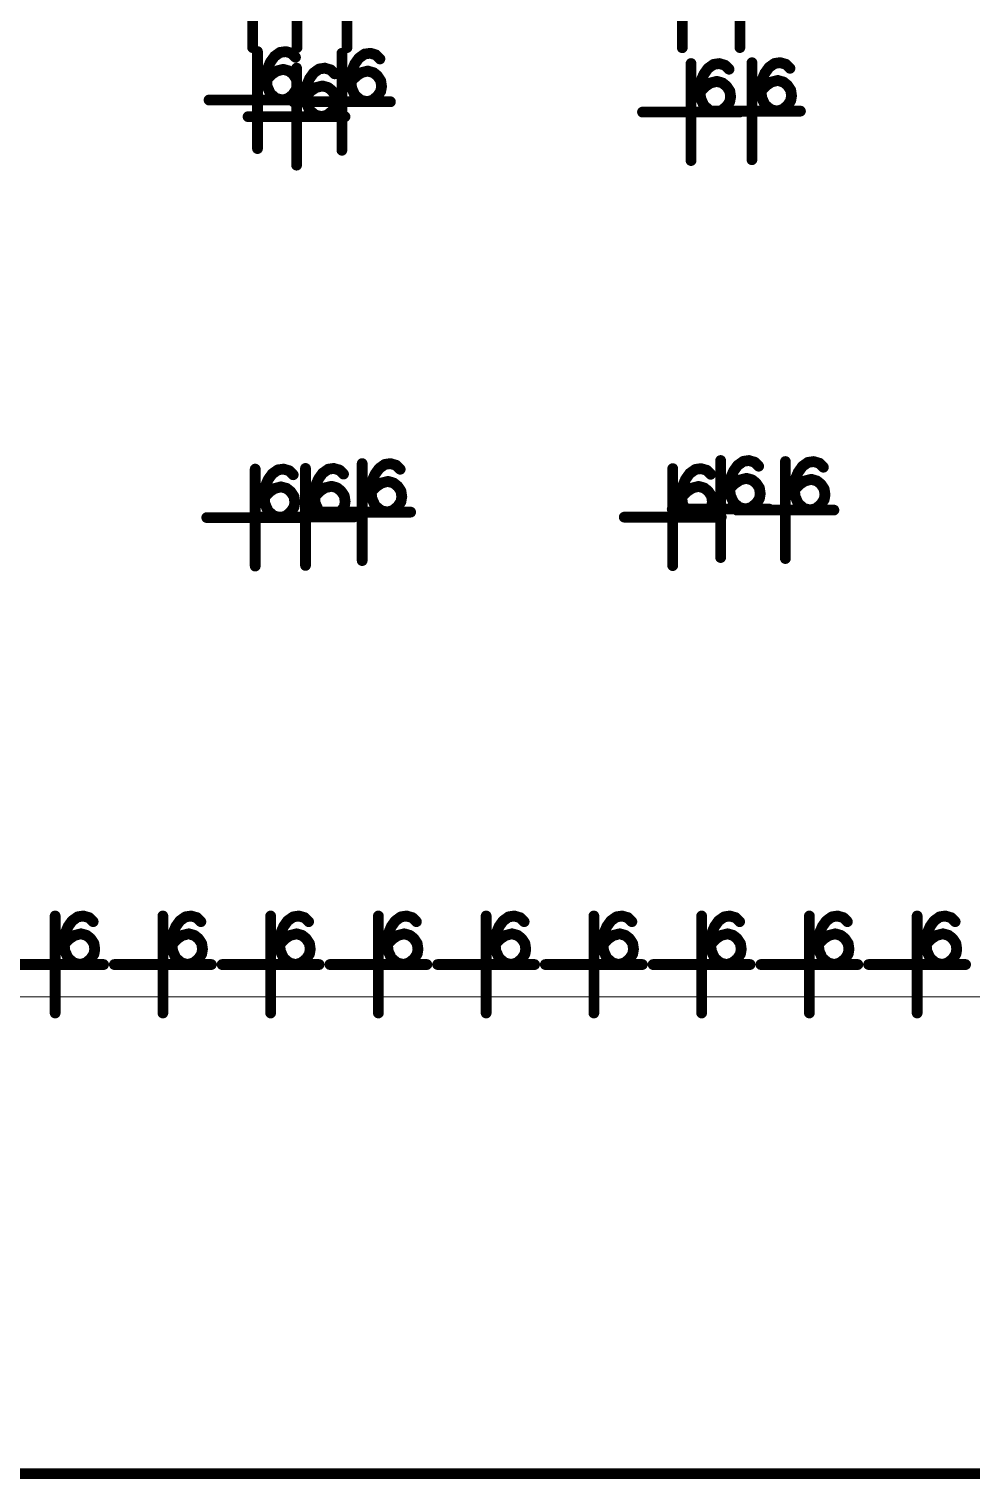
# Model space of a CAD drawing. Header units: millimetres. Extents: x 3885 to 4350, y -149 to 182.
# Drawn here: x 4163.71 to 4174.81, y 75.16 to 92.25 of the extents above; entities that cross this region are included whole.
import ezdxf

# ---------------------------------------------------------------- set-up
doc = ezdxf.new("R2010")
doc.units = ezdxf.units.MM
doc.header["$LTSCALE"] = 23.1
doc.layers.get('0').update_dxf_attribs({"linetype": 'CONTINUOUS'})

# ---------------------------------------------------------------- blocks, each defined once
blk = doc.blocks.new('PAD_R1')
at = {"const_width": 0.5}
blk.add_lwpolyline([(0.25, 0, 1), (-0.25, 0, 1)], format="xyb", close=True, dxfattribs=at)

msp = doc.modelspace()

# ---------------------------------------------------------------- linework, layer by layer
at = {"const_width": 0.0102}
msp.add_lwpolyline([(4113.202, 75.742), (4124.546, 77.743, -0.144705), (4125.672, 77.615, 0.100411), (4137.441, 75.227), (4142.941, 75.227, 0.151026), (4159.983, 80.495, -0.151038), (4161.111, 80.844), (4185.826, 80.844, 0.414215), (4186.826, 81.844), (4186.826, 93.444, 0.414215), (4185.826, 94.444), (4160.956, 94.444, 0.152268), (4152.375, 91.769, -0.152268), (4142.941, 88.827), (4137.441, 88.827, -0.101585), (4130.901, 90.17, 0.145893), (4122.33, 91.162), (4110.84, 89.136)], format="xyb", dxfattribs=at)
for points, const_width in [([(4166.342, 93.171), (4166.342, 92.028)], 0.127), ([(4166.866, 93.171), (4166.866, 92.028)], 0.127), ([(4167.455, 93.171), (4167.455, 92.028)], 0.127), ([(4171.407, 93.169), (4171.407, 92.026)], 0.127), ([(4172.086, 93.171), (4172.086, 92.028)], 0.127), ([(4166.4, 91.981), (4166.4, 90.838)], 0.127), ([(4166.525, 91.927), (4166.628, 91.854)], 0.0818), ([(4166.596, 91.999), (4166.67, 91.896)], 0.0821), ([(4166.691, 92.039), (4166.709, 91.913)], 0.0672), ([(4166.784, 92.033), (4166.749, 91.91)], 0.0695), ([(4166.869, 91.983), (4166.779, 91.893)], 0.0675), ([(4167.395, 91.961), (4167.395, 90.818)], 0.127), ([(4167.52, 91.908), (4167.623, 91.834)], 0.0818), ([(4167.592, 91.98), (4167.666, 91.876)], 0.0821), ([(4167.687, 92.019), (4167.704, 91.894)], 0.0672), ([(4167.78, 92.013), (4167.745, 91.891)], 0.0695), ([(4167.864, 91.963), (4167.775, 91.873)], 0.0675), ([(4171.801, 91.898), (4171.819, 91.772)], 0.0672), ([(4171.894, 91.891), (4171.859, 91.769)], 0.0695), ([(4172.228, 91.85), (4172.228, 90.707)], 0.127), ([(4172.424, 91.869), (4172.498, 91.766)], 0.0821), ([(4172.519, 91.909), (4172.537, 91.783)], 0.0672), ([(4172.612, 91.902), (4172.577, 91.78)], 0.0695), ([(4166.448, 91.713), (4166.573, 91.694)], 0.0754), ([(4166.455, 91.763), (4166.581, 91.744)], 0.0754), ([(4166.48, 91.849), (4166.596, 91.799)], 0.0727), ([(4166.493, 91.726), (4166.583, 91.636)], 0.0945), ([(4166.565, 91.786), (4166.635, 91.681)], 0.0687), ([(4166.651, 91.824), (4166.682, 91.7)], 0.0785), ([(4166.756, 91.823), (4166.721, 91.701)], 0.0695), ([(4166.835, 91.783), (4166.756, 91.684)], 0.0609), ([(4166.891, 91.721), (4166.785, 91.651)], 0.0687), ([(4166.861, 91.786), (4166.861, 90.643)], 0.127), ([(4166.985, 91.732), (4167.089, 91.658)], 0.0818), ([(4167.057, 91.804), (4167.131, 91.701)], 0.0821), ([(4167.152, 91.844), (4167.17, 91.718)], 0.0672), ([(4167.245, 91.837), (4167.21, 91.715)], 0.0695), ([(4167.33, 91.788), (4167.24, 91.698)], 0.0675), ([(4167.451, 91.743), (4167.576, 91.724)], 0.0754), ([(4167.475, 91.829), (4167.592, 91.779)], 0.0727), ([(4167.489, 91.706), (4167.578, 91.616)], 0.0945), ([(4167.56, 91.766), (4167.631, 91.661)], 0.0687), ([(4167.647, 91.804), (4167.678, 91.681)], 0.0785), ([(4167.751, 91.803), (4167.716, 91.681)], 0.0695), ([(4167.831, 91.763), (4167.751, 91.664)], 0.0609), ([(4171.51, 91.84), (4171.51, 90.697)], 0.127), ([(4171.589, 91.708), (4171.706, 91.657)], 0.0727), ([(4171.634, 91.786), (4171.738, 91.712)], 0.0818), ([(4171.706, 91.858), (4171.78, 91.755)], 0.0821), ([(4171.979, 91.842), (4171.889, 91.752)], 0.0675), ([(4172.308, 91.718), (4172.424, 91.668)], 0.0727), ([(4172.353, 91.797), (4172.456, 91.723)], 0.0818), ([(4172.697, 91.852), (4172.607, 91.763)], 0.0675), ([(4166.446, 91.613), (4166.573, 91.625)], 0.0955), ([(4166.475, 91.503), (4166.591, 91.554)], 0.0939), ([(4166.891, 91.469), (4166.785, 91.54)], 0.0687), ([(4166.925, 91.633), (4166.799, 91.615)], 0.0675), ([(4166.925, 91.551), (4166.799, 91.572)], 0.058), ([(4166.916, 91.568), (4167.042, 91.548)], 0.0754), ([(4166.941, 91.654), (4167.057, 91.604)], 0.0727), ([(4166.954, 91.53), (4167.044, 91.441)], 0.0945), ([(4167.026, 91.591), (4167.096, 91.485)], 0.0687), ([(4167.112, 91.628), (4167.143, 91.505)], 0.0785), ([(4167.216, 91.628), (4167.182, 91.506)], 0.0695), ([(4167.296, 91.588), (4167.216, 91.489)], 0.0609), ([(4167.442, 91.593), (4167.568, 91.606)], 0.0955), ([(4167.443, 91.694), (4167.569, 91.674)], 0.0754), ([(4167.471, 91.483), (4167.587, 91.535)], 0.0939), ([(4167.886, 91.701), (4167.781, 91.631)], 0.0687), ([(4167.92, 91.613), (4167.795, 91.595)], 0.0675), ([(4167.92, 91.531), (4167.795, 91.553)], 0.058), ([(4171.557, 91.572), (4171.683, 91.553)], 0.0754), ([(4171.565, 91.621), (4171.691, 91.602)], 0.0754), ([(4171.603, 91.584), (4171.693, 91.495)], 0.0945), ([(4171.675, 91.645), (4171.745, 91.539)], 0.0687), ([(4171.761, 91.682), (4171.792, 91.559)], 0.0785), ([(4171.865, 91.682), (4171.831, 91.559)], 0.0695), ([(4171.945, 91.641), (4171.865, 91.542)], 0.0609), ([(4172.001, 91.579), (4171.895, 91.509)], 0.0687), ([(4172.276, 91.583), (4172.401, 91.564)], 0.0754), ([(4172.283, 91.632), (4172.409, 91.613)], 0.0754), ([(4172.321, 91.595), (4172.411, 91.505)], 0.0945), ([(4172.393, 91.656), (4172.463, 91.55)], 0.0687), ([(4172.479, 91.693), (4172.51, 91.57)], 0.0785), ([(4172.584, 91.692), (4172.549, 91.57)], 0.0695), ([(4172.663, 91.652), (4172.584, 91.553)], 0.0609), ([(4172.719, 91.59), (4172.613, 91.52)], 0.0687), ([(4166.972, 91.41), (4165.829, 91.41)], 0.127), ([(4166.545, 91.409), (4166.627, 91.505)], 0.0879), ([(4166.642, 91.357), (4166.673, 91.481)], 0.0785), ([(4166.746, 91.358), (4166.711, 91.48)], 0.0692), ([(4166.831, 91.403), (4166.75, 91.501)], 0.0743), ([(4167.967, 91.39), (4166.824, 91.39)], 0.127), ([(4166.907, 91.417), (4167.033, 91.43)], 0.0955), ([(4166.908, 91.518), (4167.034, 91.499)], 0.0754), ([(4166.936, 91.308), (4167.052, 91.359)], 0.0939), ([(4167.352, 91.526), (4167.246, 91.455)], 0.0687), ([(4167.386, 91.438), (4167.26, 91.419)], 0.0675), ([(4167.385, 91.356), (4167.26, 91.377)], 0.058), ([(4167.54, 91.389), (4167.623, 91.486)], 0.0879), ([(4167.637, 91.338), (4167.668, 91.461)], 0.0785), ([(4167.742, 91.338), (4167.707, 91.46)], 0.0692), ([(4167.827, 91.384), (4167.745, 91.481)], 0.0743), ([(4167.886, 91.45), (4167.781, 91.52)], 0.0687), ([(4171.556, 91.471), (4171.682, 91.484)], 0.0955), ([(4171.585, 91.361), (4171.701, 91.413)], 0.0939), ([(4171.654, 91.267), (4171.737, 91.364)], 0.0879), ([(4171.941, 91.262), (4171.86, 91.36)], 0.0743), ([(4172.001, 91.328), (4171.895, 91.398)], 0.0687), ([(4172.035, 91.491), (4171.909, 91.473)], 0.0675), ([(4172.034, 91.41), (4171.909, 91.431)], 0.058), ([(4172.274, 91.482), (4172.401, 91.495)], 0.0955), ([(4172.303, 91.372), (4172.419, 91.424)], 0.0939), ([(4172.373, 91.278), (4172.455, 91.375)], 0.0879), ([(4172.659, 91.273), (4172.578, 91.371)], 0.0743), ([(4172.719, 91.339), (4172.613, 91.409)], 0.0687), ([(4172.753, 91.502), (4172.627, 91.484)], 0.0675), ([(4172.753, 91.421), (4172.627, 91.442)], 0.058), ([(4167.432, 91.214), (4166.289, 91.214)], 0.127), ([(4167.005, 91.214), (4167.088, 91.31)], 0.0879), ([(4167.103, 91.162), (4167.134, 91.285)], 0.0785), ([(4167.207, 91.163), (4167.172, 91.285)], 0.0692), ([(4167.292, 91.208), (4167.211, 91.306)], 0.0743), ([(4167.352, 91.274), (4167.246, 91.345)], 0.0687), ([(4172.081, 91.268), (4170.938, 91.268)], 0.127), ([(4172.8, 91.279), (4171.657, 91.279)], 0.127), ([(4171.752, 91.216), (4171.782, 91.339)], 0.0785), ([(4171.856, 91.217), (4171.821, 91.339)], 0.0692), ([(4172.47, 91.227), (4172.501, 91.35)], 0.0785), ([(4172.574, 91.227), (4172.539, 91.35)], 0.0692), ([(4166.373, 87.062), (4166.373, 85.919)], 0.127), ([(4166.664, 87.12), (4166.682, 86.995)], 0.0672), ([(4166.757, 87.114), (4166.722, 86.992)], 0.0695), ([(4166.966, 87.07), (4166.966, 85.927)], 0.127), ([(4167.163, 87.088), (4167.236, 86.985)], 0.0821), ([(4167.257, 87.128), (4167.275, 87.002)], 0.0672), ([(4167.35, 87.121), (4167.315, 86.999)], 0.0695), ([(4167.634, 87.127), (4167.634, 85.984)], 0.127), ([(4167.83, 87.145), (4167.904, 87.042)], 0.0821), ([(4167.925, 87.185), (4167.943, 87.059)], 0.0672), ([(4168.018, 87.178), (4167.983, 87.056)], 0.0695), ([(4168.103, 87.129), (4168.013, 87.039)], 0.0675), ([(4171.294, 87.068), (4171.294, 85.925)], 0.127), ([(4171.491, 87.086), (4171.565, 86.983)], 0.0821), ([(4171.585, 87.126), (4171.603, 87)], 0.0672), ([(4171.678, 87.119), (4171.644, 86.997)], 0.0695), ([(4171.859, 87.163), (4171.859, 86.02)], 0.127), ([(4171.984, 87.109), (4172.087, 87.035)], 0.0818), ([(4172.056, 87.181), (4172.13, 87.078)], 0.0821), ([(4172.15, 87.221), (4172.168, 87.095)], 0.0672), ([(4172.243, 87.214), (4172.209, 87.092)], 0.0695), ([(4172.328, 87.165), (4172.238, 87.075)], 0.0675), ([(4172.622, 87.151), (4172.622, 86.008)], 0.127), ([(4172.747, 87.097), (4172.85, 87.023)], 0.0818), ([(4172.818, 87.169), (4172.892, 87.066)], 0.0821), ([(4172.913, 87.209), (4172.931, 87.083)], 0.0672), ([(4173.006, 87.202), (4172.971, 87.08)], 0.0695), ([(4173.091, 87.153), (4173.001, 87.063)], 0.0675), ([(4166.453, 86.93), (4166.57, 86.88)], 0.0727), ([(4166.498, 87.009), (4166.601, 86.935)], 0.0818), ([(4166.57, 87.081), (4166.643, 86.977)], 0.0821), ([(4166.842, 87.064), (4166.752, 86.974)], 0.0675), ([(4167.046, 86.938), (4167.163, 86.887)], 0.0727), ([(4167.091, 87.016), (4167.194, 86.942)], 0.0818), ([(4167.435, 87.072), (4167.345, 86.982)], 0.0675), ([(4167.713, 86.995), (4167.83, 86.944)], 0.0727), ([(4167.758, 87.073), (4167.862, 86.999)], 0.0818), ([(4167.799, 86.932), (4167.869, 86.826)], 0.0687), ([(4167.885, 86.969), (4167.916, 86.846)], 0.0785), ([(4167.989, 86.969), (4167.955, 86.846)], 0.0695), ([(4168.069, 86.928), (4167.989, 86.829)], 0.0609), ([(4171.374, 86.936), (4171.491, 86.885)], 0.0727), ([(4171.419, 87.014), (4171.522, 86.94)], 0.0818), ([(4171.763, 87.07), (4171.673, 86.98)], 0.0675), ([(4171.914, 86.945), (4172.04, 86.925)], 0.0754), ([(4171.939, 87.031), (4172.056, 86.98)], 0.0727), ([(4171.952, 86.907), (4172.042, 86.818)], 0.0945), ([(4172.024, 86.968), (4172.095, 86.862)], 0.0687), ([(4172.111, 87.005), (4172.141, 86.882)], 0.0785), ([(4172.215, 87.005), (4172.18, 86.882)], 0.0695), ([(4172.294, 86.965), (4172.215, 86.865)], 0.0609), ([(4172.677, 86.933), (4172.803, 86.913)], 0.0754), ([(4172.702, 87.019), (4172.818, 86.969)], 0.0727), ([(4172.787, 86.956), (4172.857, 86.85)], 0.0687), ([(4172.873, 86.993), (4172.904, 86.87)], 0.0785), ([(4172.978, 86.993), (4172.943, 86.871)], 0.0695), ([(4173.057, 86.953), (4172.978, 86.854)], 0.0609), ([(4166.421, 86.795), (4166.546, 86.775)], 0.0754), ([(4166.428, 86.844), (4166.554, 86.825)], 0.0754), ([(4166.466, 86.807), (4166.556, 86.717)], 0.0945), ([(4166.538, 86.867), (4166.608, 86.762)], 0.0687), ([(4166.624, 86.905), (4166.655, 86.782)], 0.0785), ([(4166.729, 86.904), (4166.694, 86.782)], 0.0695), ([(4166.808, 86.864), (4166.729, 86.765)], 0.0609), ([(4166.864, 86.802), (4166.758, 86.732)], 0.0687), ([(4167.014, 86.802), (4167.139, 86.783)], 0.0754), ([(4167.021, 86.852), (4167.147, 86.832)], 0.0754), ([(4167.059, 86.814), (4167.149, 86.725)], 0.0945), ([(4167.131, 86.875), (4167.201, 86.769)], 0.0687), ([(4167.218, 86.912), (4167.248, 86.789)], 0.0785), ([(4167.322, 86.912), (4167.287, 86.79)], 0.0695), ([(4167.401, 86.872), (4167.322, 86.772)], 0.0609), ([(4167.457, 86.81), (4167.352, 86.739)], 0.0687), ([(4167.68, 86.758), (4167.806, 86.771)], 0.0955), ([(4167.681, 86.859), (4167.807, 86.84)], 0.0754), ([(4167.689, 86.908), (4167.814, 86.889)], 0.0754), ([(4167.727, 86.871), (4167.817, 86.782)], 0.0945), ([(4168.125, 86.867), (4168.019, 86.796)], 0.0687), ([(4168.159, 86.778), (4168.033, 86.76)], 0.0675), ([(4171.342, 86.8), (4171.468, 86.781)], 0.0754), ([(4171.35, 86.85), (4171.475, 86.83)], 0.0754), ([(4171.388, 86.812), (4171.477, 86.723)], 0.0945), ([(4171.459, 86.873), (4171.53, 86.767)], 0.0687), ([(4171.546, 86.91), (4171.576, 86.787)], 0.0785), ([(4171.65, 86.91), (4171.615, 86.787)], 0.0695), ([(4171.729, 86.87), (4171.65, 86.77)], 0.0609), ([(4171.785, 86.808), (4171.68, 86.737)], 0.0687), ([(4171.906, 86.794), (4172.032, 86.807)], 0.0955), ([(4171.907, 86.895), (4172.032, 86.876)], 0.0754), ([(4171.935, 86.684), (4172.051, 86.736)], 0.0939), ([(4172.35, 86.903), (4172.245, 86.832)], 0.0687), ([(4172.384, 86.814), (4172.258, 86.796)], 0.0675), ([(4172.384, 86.733), (4172.259, 86.754)], 0.058), ([(4172.668, 86.782), (4172.795, 86.795)], 0.0955), ([(4172.67, 86.883), (4172.795, 86.864)], 0.0754), ([(4172.715, 86.895), (4172.805, 86.806)], 0.0945), ([(4173.113, 86.891), (4173.007, 86.82)], 0.0687), ([(4173.147, 86.803), (4173.021, 86.784)], 0.0675), ([(4166.419, 86.694), (4166.546, 86.707)], 0.0955), ([(4166.448, 86.584), (4166.565, 86.636)], 0.0939), ([(4166.518, 86.49), (4166.6, 86.587)], 0.0879), ([(4166.804, 86.485), (4166.723, 86.582)], 0.0743), ([(4166.864, 86.551), (4166.758, 86.621)], 0.0687), ([(4166.898, 86.714), (4166.772, 86.696)], 0.0675), ([(4166.898, 86.632), (4166.773, 86.654)], 0.058), ([(4167.013, 86.701), (4167.139, 86.714)], 0.0955), ([(4167.042, 86.592), (4167.158, 86.643)], 0.0939), ([(4168.205, 86.555), (4167.062, 86.555)], 0.127), ([(4167.111, 86.498), (4167.193, 86.594)], 0.0879), ([(4167.397, 86.492), (4167.316, 86.59)], 0.0743), ([(4167.457, 86.558), (4167.352, 86.629)], 0.0687), ([(4167.491, 86.721), (4167.365, 86.703)], 0.0675), ([(4167.491, 86.64), (4167.366, 86.661)], 0.058), ([(4167.709, 86.648), (4167.825, 86.7)], 0.0939), ([(4167.778, 86.554), (4167.861, 86.651)], 0.0879), ([(4167.876, 86.503), (4167.906, 86.626)], 0.0785), ([(4167.98, 86.504), (4167.945, 86.626)], 0.0692), ([(4168.065, 86.549), (4167.984, 86.647)], 0.0743), ([(4168.125, 86.615), (4168.019, 86.685)], 0.0687), ([(4168.158, 86.697), (4168.033, 86.718)], 0.058), ([(4172.431, 86.591), (4171.288, 86.591)], 0.127), ([(4171.341, 86.699), (4171.467, 86.712)], 0.0955), ([(4171.37, 86.59), (4171.486, 86.641)], 0.0939), ([(4171.439, 86.496), (4171.521, 86.592)], 0.0879), ([(4171.725, 86.49), (4171.644, 86.588)], 0.0743), ([(4171.785, 86.556), (4171.68, 86.626)], 0.0687), ([(4171.819, 86.719), (4171.694, 86.701)], 0.0675), ([(4171.819, 86.638), (4171.694, 86.659)], 0.058), ([(4172.004, 86.591), (4172.086, 86.687)], 0.0879), ([(4173.194, 86.579), (4172.051, 86.579)], 0.127), ([(4172.101, 86.539), (4172.132, 86.662)], 0.0785), ([(4172.205, 86.54), (4172.17, 86.662)], 0.0692), ([(4172.29, 86.585), (4172.209, 86.683)], 0.0743), ([(4172.35, 86.651), (4172.245, 86.721)], 0.0687), ([(4172.697, 86.673), (4172.813, 86.724)], 0.0939), ([(4172.767, 86.579), (4172.849, 86.675)], 0.0879), ([(4172.864, 86.527), (4172.895, 86.65)], 0.0785), ([(4172.968, 86.528), (4172.933, 86.65)], 0.0692), ([(4173.053, 86.573), (4172.972, 86.671)], 0.0743), ([(4173.113, 86.639), (4173.007, 86.71)], 0.0687), ([(4173.147, 86.721), (4173.021, 86.742)], 0.058), ([(4166.945, 86.491), (4165.802, 86.491)], 0.127), ([(4167.538, 86.498), (4166.395, 86.498)], 0.127), ([(4166.615, 86.439), (4166.646, 86.562)], 0.0785), ([(4166.719, 86.439), (4166.684, 86.561)], 0.0692), ([(4167.208, 86.446), (4167.239, 86.569)], 0.0785), ([(4167.312, 86.447), (4167.277, 86.569)], 0.0692), ([(4171.866, 86.496), (4170.723, 86.496)], 0.127), ([(4171.536, 86.444), (4171.567, 86.567)], 0.0785), ([(4171.641, 86.445), (4171.606, 86.567)], 0.0692), ([(4164.015, 81.797), (4164.015, 80.654)], 0.127), ([(4164.211, 81.815), (4164.285, 81.712)], 0.0821), ([(4164.306, 81.855), (4164.324, 81.729)], 0.0672), ([(4164.399, 81.848), (4164.364, 81.726)], 0.0695), ([(4164.484, 81.799), (4164.394, 81.709)], 0.0675), ([(4165.285, 81.797), (4165.285, 80.654)], 0.127), ([(4165.481, 81.815), (4165.555, 81.712)], 0.0821), ([(4165.576, 81.855), (4165.594, 81.729)], 0.0672), ([(4165.669, 81.848), (4165.634, 81.726)], 0.0695), ([(4165.754, 81.799), (4165.664, 81.709)], 0.0675), ([(4166.555, 81.797), (4166.555, 80.654)], 0.127), ([(4166.751, 81.815), (4166.825, 81.712)], 0.0821), ([(4166.846, 81.855), (4166.864, 81.729)], 0.0672), ([(4166.939, 81.848), (4166.904, 81.726)], 0.0695), ([(4167.024, 81.799), (4166.934, 81.709)], 0.0675), ([(4167.825, 81.797), (4167.825, 80.654)], 0.127), ([(4168.021, 81.815), (4168.095, 81.712)], 0.0821), ([(4168.116, 81.855), (4168.134, 81.729)], 0.0672), ([(4168.209, 81.848), (4168.174, 81.726)], 0.0695), ([(4168.294, 81.799), (4168.204, 81.709)], 0.0675), ([(4169.095, 81.797), (4169.095, 80.654)], 0.127), ([(4169.291, 81.815), (4169.365, 81.712)], 0.0821), ([(4169.386, 81.855), (4169.404, 81.729)], 0.0672), ([(4169.479, 81.848), (4169.444, 81.726)], 0.0695), ([(4169.564, 81.799), (4169.474, 81.709)], 0.0675), ([(4170.365, 81.797), (4170.365, 80.654)], 0.127), ([(4170.561, 81.815), (4170.635, 81.712)], 0.0821), ([(4170.656, 81.855), (4170.674, 81.729)], 0.0672), ([(4170.749, 81.848), (4170.714, 81.726)], 0.0695), ([(4170.834, 81.799), (4170.744, 81.709)], 0.0675), ([(4171.635, 81.797), (4171.635, 80.654)], 0.127), ([(4171.831, 81.815), (4171.905, 81.712)], 0.0821), ([(4171.926, 81.855), (4171.944, 81.729)], 0.0672), ([(4172.019, 81.848), (4171.984, 81.726)], 0.0695), ([(4172.104, 81.799), (4172.014, 81.709)], 0.0675), ([(4172.905, 81.797), (4172.905, 80.654)], 0.127), ([(4173.101, 81.815), (4173.175, 81.712)], 0.0821), ([(4173.196, 81.855), (4173.214, 81.729)], 0.0672), ([(4173.289, 81.848), (4173.254, 81.726)], 0.0695), ([(4173.374, 81.799), (4173.284, 81.709)], 0.0675), ([(4174.175, 81.797), (4174.175, 80.654)], 0.127), ([(4174.371, 81.815), (4174.445, 81.712)], 0.0821), ([(4174.466, 81.855), (4174.484, 81.729)], 0.0672), ([(4174.559, 81.848), (4174.524, 81.726)], 0.0695), ([(4174.644, 81.799), (4174.554, 81.709)], 0.0675), ([(4164.095, 81.665), (4164.211, 81.614)], 0.0727), ([(4164.139, 81.743), (4164.243, 81.669)], 0.0818), ([(4164.266, 81.639), (4164.297, 81.516)], 0.0785), ([(4164.371, 81.639), (4164.336, 81.516)], 0.0695), ([(4165.365, 81.665), (4165.481, 81.614)], 0.0727), ([(4165.409, 81.743), (4165.513, 81.669)], 0.0818), ([(4165.536, 81.639), (4165.567, 81.516)], 0.0785), ([(4165.641, 81.639), (4165.606, 81.516)], 0.0695), ([(4166.635, 81.665), (4166.751, 81.614)], 0.0727), ([(4166.679, 81.743), (4166.783, 81.669)], 0.0818), ([(4166.806, 81.639), (4166.837, 81.516)], 0.0785), ([(4166.911, 81.639), (4166.876, 81.516)], 0.0695), ([(4167.905, 81.665), (4168.021, 81.614)], 0.0727), ([(4167.949, 81.743), (4168.053, 81.669)], 0.0818), ([(4168.076, 81.639), (4168.107, 81.516)], 0.0785), ([(4168.181, 81.639), (4168.146, 81.516)], 0.0695), ([(4169.175, 81.665), (4169.291, 81.614)], 0.0727), ([(4169.219, 81.743), (4169.323, 81.669)], 0.0818), ([(4169.346, 81.639), (4169.377, 81.516)], 0.0785), ([(4169.451, 81.639), (4169.416, 81.516)], 0.0695), ([(4170.445, 81.665), (4170.561, 81.614)], 0.0727), ([(4170.489, 81.743), (4170.593, 81.669)], 0.0818), ([(4170.616, 81.639), (4170.647, 81.516)], 0.0785), ([(4170.721, 81.639), (4170.686, 81.516)], 0.0695), ([(4171.715, 81.665), (4171.831, 81.614)], 0.0727), ([(4171.759, 81.743), (4171.863, 81.669)], 0.0818), ([(4171.886, 81.639), (4171.917, 81.516)], 0.0785), ([(4171.991, 81.639), (4171.956, 81.516)], 0.0695), ([(4172.985, 81.665), (4173.101, 81.614)], 0.0727), ([(4173.029, 81.743), (4173.133, 81.669)], 0.0818), ([(4173.156, 81.639), (4173.187, 81.516)], 0.0785), ([(4173.261, 81.639), (4173.226, 81.516)], 0.0695), ([(4174.255, 81.665), (4174.371, 81.614)], 0.0727), ([(4174.299, 81.743), (4174.403, 81.669)], 0.0818), ([(4174.426, 81.639), (4174.457, 81.516)], 0.0785), ([(4174.531, 81.639), (4174.496, 81.516)], 0.0695), ([(4164.061, 81.428), (4164.188, 81.441)], 0.0955), ([(4164.063, 81.529), (4164.188, 81.51)], 0.0754), ([(4164.07, 81.579), (4164.196, 81.559)], 0.0754), ([(4164.108, 81.541), (4164.198, 81.452)], 0.0945), ([(4164.18, 81.602), (4164.25, 81.496)], 0.0687), ([(4164.45, 81.599), (4164.371, 81.499)], 0.0609), ([(4164.506, 81.537), (4164.4, 81.466)], 0.0687), ([(4165.331, 81.428), (4165.458, 81.441)], 0.0955), ([(4165.333, 81.529), (4165.458, 81.51)], 0.0754), ([(4165.34, 81.579), (4165.466, 81.559)], 0.0754), ([(4165.378, 81.541), (4165.468, 81.452)], 0.0945), ([(4165.45, 81.602), (4165.52, 81.496)], 0.0687), ([(4165.72, 81.599), (4165.641, 81.499)], 0.0609), ([(4165.776, 81.537), (4165.67, 81.466)], 0.0687), ([(4166.601, 81.428), (4166.728, 81.441)], 0.0955), ([(4166.603, 81.529), (4166.728, 81.51)], 0.0754), ([(4166.61, 81.579), (4166.736, 81.559)], 0.0754), ([(4166.648, 81.541), (4166.738, 81.452)], 0.0945), ([(4166.72, 81.602), (4166.79, 81.496)], 0.0687), ([(4166.99, 81.599), (4166.911, 81.499)], 0.0609), ([(4167.046, 81.537), (4166.94, 81.466)], 0.0687), ([(4167.871, 81.428), (4167.998, 81.441)], 0.0955), ([(4167.873, 81.529), (4167.998, 81.51)], 0.0754), ([(4167.88, 81.579), (4168.006, 81.559)], 0.0754), ([(4167.918, 81.541), (4168.008, 81.452)], 0.0945), ([(4167.99, 81.602), (4168.06, 81.496)], 0.0687), ([(4168.26, 81.599), (4168.181, 81.499)], 0.0609), ([(4168.316, 81.537), (4168.21, 81.466)], 0.0687), ([(4169.141, 81.428), (4169.268, 81.441)], 0.0955), ([(4169.143, 81.529), (4169.268, 81.51)], 0.0754), ([(4169.15, 81.579), (4169.276, 81.559)], 0.0754), ([(4169.188, 81.541), (4169.278, 81.452)], 0.0945), ([(4169.26, 81.602), (4169.33, 81.496)], 0.0687), ([(4169.53, 81.599), (4169.451, 81.499)], 0.0609), ([(4169.586, 81.537), (4169.48, 81.466)], 0.0687), ([(4170.411, 81.428), (4170.538, 81.441)], 0.0955), ([(4170.413, 81.529), (4170.538, 81.51)], 0.0754), ([(4170.42, 81.579), (4170.546, 81.559)], 0.0754), ([(4170.458, 81.541), (4170.548, 81.452)], 0.0945), ([(4170.53, 81.602), (4170.6, 81.496)], 0.0687), ([(4170.8, 81.599), (4170.721, 81.499)], 0.0609), ([(4170.856, 81.537), (4170.75, 81.466)], 0.0687), ([(4171.681, 81.428), (4171.808, 81.441)], 0.0955), ([(4171.683, 81.529), (4171.808, 81.51)], 0.0754), ([(4171.69, 81.579), (4171.816, 81.559)], 0.0754), ([(4171.728, 81.541), (4171.818, 81.452)], 0.0945), ([(4171.8, 81.602), (4171.87, 81.496)], 0.0687), ([(4172.07, 81.599), (4171.991, 81.499)], 0.0609), ([(4172.126, 81.537), (4172.02, 81.466)], 0.0687), ([(4172.951, 81.428), (4173.078, 81.441)], 0.0955), ([(4172.953, 81.529), (4173.078, 81.51)], 0.0754), ([(4172.96, 81.579), (4173.086, 81.559)], 0.0754), ([(4172.998, 81.541), (4173.088, 81.452)], 0.0945), ([(4173.07, 81.602), (4173.14, 81.496)], 0.0687), ([(4173.34, 81.599), (4173.261, 81.499)], 0.0609), ([(4173.396, 81.537), (4173.29, 81.466)], 0.0687), ([(4174.221, 81.428), (4174.348, 81.441)], 0.0955), ([(4174.223, 81.529), (4174.348, 81.51)], 0.0754), ([(4174.23, 81.579), (4174.356, 81.559)], 0.0754), ([(4174.268, 81.541), (4174.358, 81.452)], 0.0945), ([(4174.34, 81.602), (4174.41, 81.496)], 0.0687), ([(4174.61, 81.599), (4174.531, 81.499)], 0.0609), ([(4174.666, 81.537), (4174.56, 81.466)], 0.0687), ([(4164.09, 81.318), (4164.206, 81.37)], 0.0939), ([(4164.16, 81.225), (4164.242, 81.321)], 0.0879), ([(4164.257, 81.173), (4164.288, 81.296)], 0.0785), ([(4164.361, 81.174), (4164.326, 81.296)], 0.0692), ([(4164.446, 81.219), (4164.365, 81.317)], 0.0743), ([(4164.506, 81.285), (4164.4, 81.355)], 0.0687), ([(4164.54, 81.448), (4164.414, 81.43)], 0.0675), ([(4164.54, 81.367), (4164.414, 81.388)], 0.058), ([(4165.36, 81.318), (4165.476, 81.37)], 0.0939), ([(4165.43, 81.225), (4165.512, 81.321)], 0.0879), ([(4165.527, 81.173), (4165.558, 81.296)], 0.0785), ([(4165.631, 81.174), (4165.596, 81.296)], 0.0692), ([(4165.716, 81.219), (4165.635, 81.317)], 0.0743), ([(4165.776, 81.285), (4165.67, 81.355)], 0.0687), ([(4165.81, 81.448), (4165.684, 81.43)], 0.0675), ([(4165.81, 81.367), (4165.684, 81.388)], 0.058), ([(4166.63, 81.318), (4166.746, 81.37)], 0.0939), ([(4166.7, 81.225), (4166.782, 81.321)], 0.0879), ([(4166.797, 81.173), (4166.828, 81.296)], 0.0785), ([(4166.901, 81.174), (4166.866, 81.296)], 0.0692), ([(4166.986, 81.219), (4166.905, 81.317)], 0.0743), ([(4167.046, 81.285), (4166.94, 81.355)], 0.0687), ([(4167.08, 81.448), (4166.954, 81.43)], 0.0675), ([(4167.08, 81.367), (4166.954, 81.388)], 0.058), ([(4167.9, 81.318), (4168.016, 81.37)], 0.0939), ([(4167.97, 81.225), (4168.052, 81.321)], 0.0879), ([(4168.067, 81.173), (4168.098, 81.296)], 0.0785), ([(4168.171, 81.174), (4168.136, 81.296)], 0.0692), ([(4168.256, 81.219), (4168.175, 81.317)], 0.0743), ([(4168.316, 81.285), (4168.21, 81.355)], 0.0687), ([(4168.35, 81.448), (4168.224, 81.43)], 0.0675), ([(4168.35, 81.367), (4168.224, 81.388)], 0.058), ([(4169.17, 81.318), (4169.286, 81.37)], 0.0939), ([(4169.24, 81.225), (4169.322, 81.321)], 0.0879), ([(4169.337, 81.173), (4169.368, 81.296)], 0.0785), ([(4169.441, 81.174), (4169.406, 81.296)], 0.0692), ([(4169.526, 81.219), (4169.445, 81.317)], 0.0743), ([(4169.586, 81.285), (4169.48, 81.355)], 0.0687), ([(4169.62, 81.448), (4169.494, 81.43)], 0.0675), ([(4169.62, 81.367), (4169.494, 81.388)], 0.058), ([(4170.44, 81.318), (4170.556, 81.37)], 0.0939), ([(4170.51, 81.225), (4170.592, 81.321)], 0.0879), ([(4170.607, 81.173), (4170.638, 81.296)], 0.0785), ([(4170.711, 81.174), (4170.676, 81.296)], 0.0692), ([(4170.796, 81.219), (4170.715, 81.317)], 0.0743), ([(4170.856, 81.285), (4170.75, 81.355)], 0.0687), ([(4170.89, 81.448), (4170.764, 81.43)], 0.0675), ([(4170.89, 81.367), (4170.764, 81.388)], 0.058), ([(4171.71, 81.318), (4171.826, 81.37)], 0.0939), ([(4171.78, 81.225), (4171.862, 81.321)], 0.0879), ([(4171.877, 81.173), (4171.908, 81.296)], 0.0785), ([(4171.981, 81.174), (4171.946, 81.296)], 0.0692), ([(4172.066, 81.219), (4171.985, 81.317)], 0.0743), ([(4172.126, 81.285), (4172.02, 81.355)], 0.0687), ([(4172.16, 81.448), (4172.034, 81.43)], 0.0675), ([(4172.16, 81.367), (4172.034, 81.388)], 0.058), ([(4172.98, 81.318), (4173.096, 81.37)], 0.0939), ([(4173.05, 81.225), (4173.132, 81.321)], 0.0879), ([(4173.147, 81.173), (4173.178, 81.296)], 0.0785), ([(4173.251, 81.174), (4173.216, 81.296)], 0.0692), ([(4173.336, 81.219), (4173.255, 81.317)], 0.0743), ([(4173.396, 81.285), (4173.29, 81.355)], 0.0687), ([(4173.43, 81.448), (4173.304, 81.43)], 0.0675), ([(4173.43, 81.367), (4173.304, 81.388)], 0.058), ([(4174.25, 81.318), (4174.366, 81.37)], 0.0939), ([(4174.32, 81.225), (4174.402, 81.321)], 0.0879), ([(4174.417, 81.173), (4174.448, 81.296)], 0.0785), ([(4174.521, 81.174), (4174.486, 81.296)], 0.0692), ([(4174.606, 81.219), (4174.525, 81.317)], 0.0743), ([(4174.666, 81.285), (4174.56, 81.355)], 0.0687), ([(4174.7, 81.448), (4174.574, 81.43)], 0.0675), ([(4174.7, 81.367), (4174.574, 81.388)], 0.058), ([(4164.586, 81.225), (4163.443, 81.225)], 0.127), ([(4165.856, 81.225), (4164.713, 81.225)], 0.127), ([(4167.126, 81.225), (4165.983, 81.225)], 0.127), ([(4168.396, 81.225), (4167.253, 81.225)], 0.127), ([(4169.666, 81.225), (4168.523, 81.225)], 0.127), ([(4170.936, 81.225), (4169.793, 81.225)], 0.127), ([(4172.206, 81.225), (4171.063, 81.225)], 0.127), ([(4173.476, 81.225), (4172.333, 81.225)], 0.127), ([(4174.746, 81.225), (4173.603, 81.225)], 0.127), ([(4142.802, 75.227), (4201.987, 75.227)], 0.127)]:
    msp.add_lwpolyline(points, dxfattribs=dict(const_width=const_width))

# ---------------------------------------------------------------- block references
at = {"xscale": 0.127, "yscale": 0.127}
for p in [(4166.342, 92.028), (4166.866, 92.028), (4167.455, 92.028), (4171.407, 92.026), (4172.086, 92.028), (4166.4, 91.981), (4166.552, 91.857), (4166.6, 91.924), (4166.667, 91.972), (4166.733, 91.981), (4166.8, 91.962), (4166.848, 91.914), (4167.395, 91.961), (4167.595, 91.904), (4167.662, 91.952), (4167.729, 91.961), (4167.796, 91.942), (4167.843, 91.894), (4172.228, 91.85), (4172.561, 91.85), (4166.524, 91.791), (4166.572, 91.714), (4166.629, 91.752), (4166.705, 91.771), (4166.772, 91.752), (4166.819, 91.714), (4166.861, 91.786), (4167.061, 91.729), (4167.128, 91.776), (4167.194, 91.786), (4167.261, 91.767), (4167.309, 91.719), (4167.519, 91.771), (4167.548, 91.838), (4167.567, 91.694), (4167.624, 91.733), (4167.7, 91.752), (4167.767, 91.733), (4167.815, 91.694), (4171.51, 91.84), (4171.662, 91.716), (4171.71, 91.782), (4171.776, 91.83), (4171.843, 91.84), (4171.91, 91.82), (4171.958, 91.773), (4172.38, 91.727), (4172.428, 91.793), (4172.495, 91.841), (4172.628, 91.831), (4172.676, 91.784), (4166.505, 91.667), (4166.505, 91.648), (4166.514, 91.572), (4166.857, 91.657), (4166.857, 91.533), (4166.867, 91.59), (4166.985, 91.595), (4167.013, 91.662), (4167.032, 91.519), (4167.089, 91.557), (4167.166, 91.576), (4167.232, 91.557), (4167.28, 91.519), (4167.5, 91.647), (4167.5, 91.628), (4167.51, 91.552), (4167.853, 91.637), (4167.853, 91.513), (4167.862, 91.571), (4171.614, 91.525), (4171.614, 91.506), (4171.633, 91.649), (4171.681, 91.573), (4171.738, 91.611), (4171.815, 91.63), (4171.881, 91.611), (4171.929, 91.573), (4171.967, 91.516), (4172.333, 91.536), (4172.333, 91.517), (4172.352, 91.66), (4172.4, 91.584), (4172.457, 91.622), (4172.533, 91.641), (4172.6, 91.622), (4172.647, 91.584), (4172.685, 91.527), (4165.829, 91.41), (4166.552, 91.486), (4166.619, 91.429), (4166.695, 91.41), (4166.762, 91.429), (4166.819, 91.476), (4166.824, 91.39), (4166.965, 91.471), (4166.965, 91.452), (4166.972, 91.41), (4166.975, 91.376), (4167.318, 91.462), (4167.318, 91.338), (4167.328, 91.395), (4167.548, 91.466), (4167.615, 91.409), (4167.691, 91.39), (4167.757, 91.409), (4167.815, 91.456), (4167.967, 91.39), (4171.624, 91.43), (4171.662, 91.344), (4171.929, 91.335), (4171.967, 91.392), (4171.977, 91.449), (4172.342, 91.441), (4172.38, 91.355), (4172.647, 91.346), (4172.685, 91.403), (4172.695, 91.46), (4166.289, 91.214), (4167.013, 91.29), (4167.08, 91.233), (4167.156, 91.214), (4167.223, 91.233), (4167.28, 91.281), (4167.432, 91.214), (4170.938, 91.268), (4171.657, 91.279), (4171.729, 91.287), (4171.805, 91.268), (4171.872, 91.287), (4172.081, 91.268), (4172.447, 91.298), (4172.523, 91.279), (4172.59, 91.298), (4172.8, 91.279), (4166.4, 90.838), (4167.395, 90.818), (4171.51, 90.697), (4172.228, 90.707), (4166.861, 90.643), (4166.373, 87.062), (4166.706, 87.062), (4166.966, 87.07), (4167.233, 87.06), (4167.299, 87.07), (4167.634, 87.127), (4167.834, 87.069), (4167.9, 87.117), (4167.967, 87.127), (4168.034, 87.108), (4168.082, 87.06), (4171.294, 87.068), (4171.628, 87.068), (4171.859, 87.163), (4172.059, 87.105), (4172.126, 87.153), (4172.193, 87.163), (4172.259, 87.144), (4172.307, 87.096), (4172.622, 87.151), (4172.822, 87.094), (4172.889, 87.141), (4172.955, 87.151), (4173.022, 87.132), (4173.07, 87.084), (4166.526, 86.939), (4166.573, 87.005), (4166.64, 87.053), (4166.773, 87.043), (4166.821, 86.995), (4167.119, 86.946), (4167.166, 87.013), (4167.366, 87.051), (4167.414, 87.003), (4167.757, 86.936), (4167.786, 87.003), (4167.862, 86.898), (4167.939, 86.917), (4168.005, 86.898), (4171.447, 86.944), (4171.494, 87.01), (4171.561, 87.058), (4171.694, 87.049), (4171.742, 87.001), (4171.983, 86.972), (4172.012, 87.039), (4172.031, 86.896), (4172.088, 86.934), (4172.164, 86.953), (4172.231, 86.934), (4172.278, 86.896), (4172.746, 86.96), (4172.774, 87.027), (4172.851, 86.922), (4172.927, 86.941), (4172.994, 86.922), (4166.478, 86.748), (4166.478, 86.729), (4166.497, 86.872), (4166.545, 86.796), (4166.602, 86.834), (4166.678, 86.853), (4166.745, 86.834), (4166.792, 86.796), (4166.83, 86.738), (4167.071, 86.755), (4167.071, 86.736), (4167.09, 86.879), (4167.138, 86.803), (4167.195, 86.841), (4167.271, 86.86), (4167.338, 86.841), (4167.385, 86.803), (4167.423, 86.746), (4167.738, 86.812), (4167.738, 86.793), (4167.805, 86.86), (4168.053, 86.86), (4168.091, 86.803), (4168.101, 86.736), (4171.399, 86.753), (4171.399, 86.734), (4171.418, 86.877), (4171.466, 86.801), (4171.523, 86.839), (4171.599, 86.858), (4171.666, 86.839), (4171.713, 86.801), (4171.752, 86.744), (4171.964, 86.848), (4171.964, 86.829), (4171.974, 86.753), (4172.316, 86.839), (4172.326, 86.772), (4172.727, 86.836), (4172.727, 86.817), (4172.736, 86.741), (4172.793, 86.884), (4173.041, 86.884), (4173.079, 86.827), (4173.089, 86.76), (4166.487, 86.653), (4166.526, 86.567), (4166.792, 86.557), (4166.83, 86.614), (4166.84, 86.672), (4167.062, 86.555), (4167.081, 86.66), (4167.119, 86.574), (4167.385, 86.565), (4167.423, 86.622), (4167.433, 86.679), (4167.748, 86.717), (4167.786, 86.631), (4167.853, 86.574), (4167.929, 86.555), (4167.996, 86.574), (4168.053, 86.622), (4168.091, 86.679), (4168.205, 86.555), (4171.288, 86.591), (4171.409, 86.658), (4171.447, 86.572), (4171.713, 86.563), (4171.752, 86.62), (4171.761, 86.677), (4172.012, 86.667), (4172.051, 86.579), (4172.078, 86.61), (4172.155, 86.591), (4172.221, 86.61), (4172.278, 86.658), (4172.316, 86.715), (4172.431, 86.591), (4172.774, 86.655), (4172.841, 86.598), (4172.917, 86.579), (4172.984, 86.598), (4173.041, 86.646), (4173.079, 86.703), (4173.194, 86.579), (4165.802, 86.491), (4166.395, 86.498), (4166.592, 86.51), (4166.669, 86.491), (4166.735, 86.51), (4166.945, 86.491), (4167.185, 86.517), (4167.262, 86.498), (4167.328, 86.517), (4167.538, 86.498), (4170.723, 86.496), (4171.514, 86.515), (4171.59, 86.496), (4171.656, 86.515), (4171.866, 86.496), (4166.373, 85.919), (4166.966, 85.927), (4167.634, 85.984), (4171.294, 85.925), (4171.859, 86.02), (4172.622, 86.008), (4164.015, 81.797), (4164.282, 81.787), (4164.348, 81.797), (4164.415, 81.778), (4165.285, 81.797), (4165.552, 81.787), (4165.618, 81.797), (4165.685, 81.778), (4166.555, 81.797), (4166.822, 81.787), (4166.888, 81.797), (4166.955, 81.778), (4167.825, 81.797), (4168.092, 81.787), (4168.158, 81.797), (4168.225, 81.778), (4169.095, 81.797), (4169.362, 81.787), (4169.428, 81.797), (4169.495, 81.778), (4170.365, 81.797), (4170.632, 81.787), (4170.698, 81.797), (4170.765, 81.778), (4171.635, 81.797), (4171.902, 81.787), (4171.968, 81.797), (4172.035, 81.778), (4172.905, 81.797), (4173.172, 81.787), (4173.238, 81.797), (4173.305, 81.778), (4174.175, 81.797), (4174.442, 81.787), (4174.508, 81.797), (4174.575, 81.778), (4164.139, 81.606), (4164.167, 81.673), (4164.215, 81.739), (4164.463, 81.73), (4165.409, 81.606), (4165.437, 81.673), (4165.485, 81.739), (4165.733, 81.73), (4166.679, 81.606), (4166.707, 81.673), (4166.755, 81.739), (4167.003, 81.73), (4167.949, 81.606), (4167.977, 81.673), (4168.025, 81.739), (4168.273, 81.73), (4169.219, 81.606), (4169.247, 81.673), (4169.295, 81.739), (4169.543, 81.73), (4170.489, 81.606), (4170.517, 81.673), (4170.565, 81.739), (4170.813, 81.73), (4171.759, 81.606), (4171.787, 81.673), (4171.835, 81.739), (4172.083, 81.73), (4173.029, 81.606), (4173.057, 81.673), (4173.105, 81.739), (4173.353, 81.73), (4174.299, 81.606), (4174.327, 81.673), (4174.375, 81.739), (4174.623, 81.73), (4164.12, 81.482), (4164.12, 81.463), (4164.186, 81.53), (4164.244, 81.568), (4164.32, 81.587), (4164.387, 81.568), (4164.434, 81.53), (4164.472, 81.473), (4165.39, 81.482), (4165.39, 81.463), (4165.456, 81.53), (4165.514, 81.568), (4165.59, 81.587), (4165.657, 81.568), (4165.704, 81.53), (4165.742, 81.473), (4166.66, 81.482), (4166.66, 81.463), (4166.726, 81.53), (4166.784, 81.568), (4166.86, 81.587), (4166.927, 81.568), (4166.974, 81.53), (4167.012, 81.473), (4167.93, 81.482), (4167.93, 81.463), (4167.996, 81.53), (4168.054, 81.568), (4168.13, 81.587), (4168.197, 81.568), (4168.244, 81.53), (4168.282, 81.473), (4169.2, 81.482), (4169.2, 81.463), (4169.266, 81.53), (4169.324, 81.568), (4169.4, 81.587), (4169.467, 81.568), (4169.514, 81.53), (4169.552, 81.473), (4170.47, 81.482), (4170.47, 81.463), (4170.536, 81.53), (4170.594, 81.568), (4170.67, 81.587), (4170.737, 81.568), (4170.784, 81.53), (4170.822, 81.473), (4171.74, 81.482), (4171.74, 81.463), (4171.806, 81.53), (4171.864, 81.568), (4171.94, 81.587), (4172.007, 81.568), (4172.054, 81.53), (4172.092, 81.473), (4173.01, 81.482), (4173.01, 81.463), (4173.076, 81.53), (4173.134, 81.568), (4173.21, 81.587), (4173.277, 81.568), (4173.324, 81.53), (4173.362, 81.473), (4174.28, 81.482), (4174.28, 81.463), (4174.346, 81.53), (4174.404, 81.568), (4174.48, 81.587), (4174.547, 81.568), (4174.594, 81.53), (4174.632, 81.473), (4164.129, 81.387), (4164.167, 81.301), (4164.434, 81.292), (4164.472, 81.349), (4164.482, 81.406), (4165.399, 81.387), (4165.437, 81.301), (4165.704, 81.292), (4165.742, 81.349), (4165.752, 81.406), (4166.669, 81.387), (4166.707, 81.301), (4166.974, 81.292), (4167.012, 81.349), (4167.022, 81.406), (4167.939, 81.387), (4167.977, 81.301), (4168.244, 81.292), (4168.282, 81.349), (4168.292, 81.406), (4169.209, 81.387), (4169.247, 81.301), (4169.514, 81.292), (4169.552, 81.349), (4169.562, 81.406), (4170.479, 81.387), (4170.517, 81.301), (4170.784, 81.292), (4170.822, 81.349), (4170.832, 81.406), (4171.749, 81.387), (4171.787, 81.301), (4172.054, 81.292), (4172.092, 81.349), (4172.102, 81.406), (4173.019, 81.387), (4173.057, 81.301), (4173.324, 81.292), (4173.362, 81.349), (4173.372, 81.406), (4174.289, 81.387), (4174.327, 81.301), (4174.594, 81.292), (4174.632, 81.349), (4174.642, 81.406), (4164.234, 81.244), (4164.31, 81.225), (4164.377, 81.244), (4164.586, 81.225), (4164.713, 81.225), (4165.504, 81.244), (4165.58, 81.225), (4165.647, 81.244), (4165.856, 81.225), (4165.983, 81.225), (4166.774, 81.244), (4166.85, 81.225), (4166.917, 81.244), (4167.126, 81.225), (4167.253, 81.225), (4168.044, 81.244), (4168.12, 81.225), (4168.187, 81.244), (4168.396, 81.225), (4168.523, 81.225), (4169.314, 81.244), (4169.39, 81.225), (4169.457, 81.244), (4169.666, 81.225), (4169.793, 81.225), (4170.584, 81.244), (4170.66, 81.225), (4170.727, 81.244), (4170.936, 81.225), (4171.063, 81.225), (4171.854, 81.244), (4171.93, 81.225), (4171.997, 81.244), (4172.206, 81.225), (4172.333, 81.225), (4173.124, 81.244), (4173.2, 81.225), (4173.267, 81.244), (4173.476, 81.225), (4173.603, 81.225), (4174.394, 81.244), (4174.47, 81.225), (4174.537, 81.244), (4174.746, 81.225), (4164.015, 80.654), (4165.285, 80.654), (4166.555, 80.654), (4167.825, 80.654), (4169.095, 80.654), (4170.365, 80.654), (4171.635, 80.654), (4172.905, 80.654), (4174.175, 80.654)]:
    msp.add_blockref('PAD_R1', p, dxfattribs=at)

doc.saveas('drawing.dxf')
